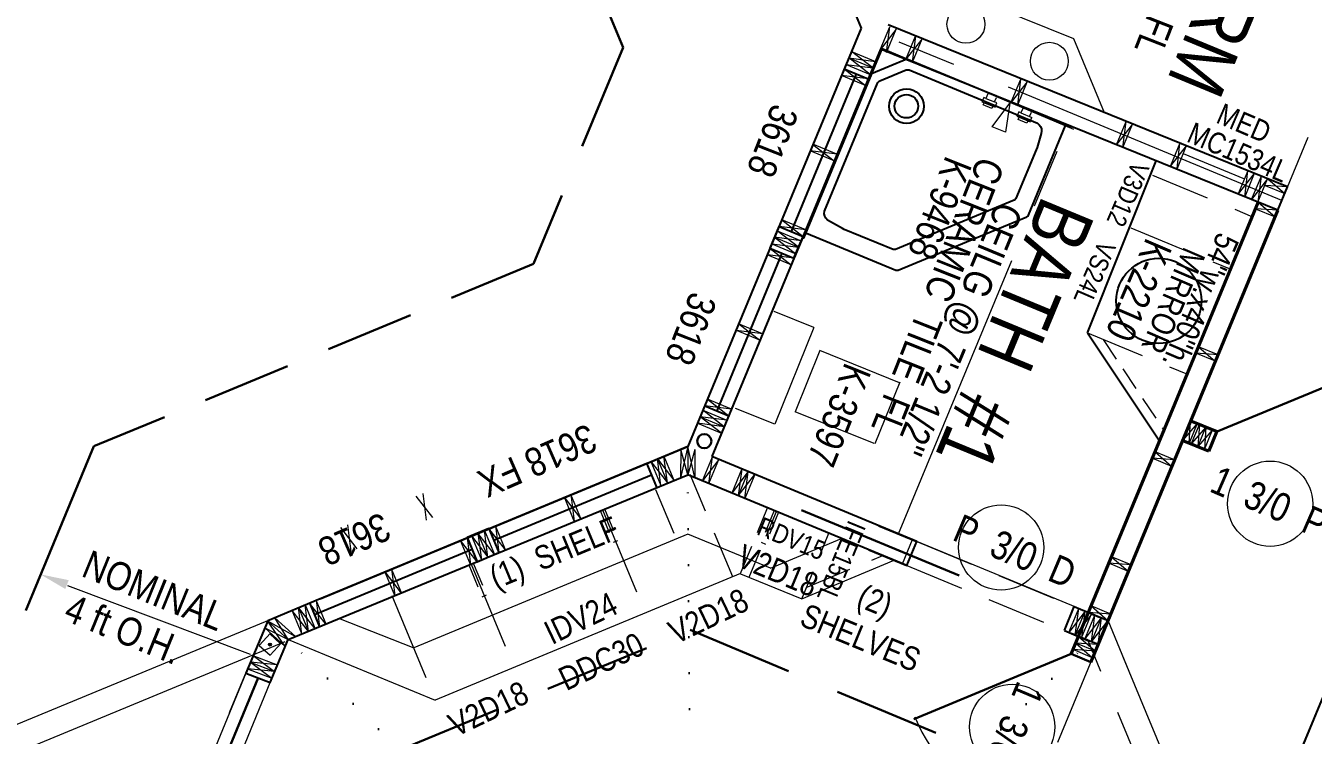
# Model space of a CAD drawing. Header units: inches. Extents: x -10188 to 9179, y -281 to 6710.
# Drawn here: x 2941.2 to 3212.9, y 2662.8 to 2812.6 of the extents above; entities that cross this region are included whole.
import ezdxf

# ---------------------------------------------------------------- set-up
doc = ezdxf.new("R2010")
doc.units = ezdxf.units.IN
doc.header["$MEASUREMENT"] = 0
for name, pattern in [('ACAD_ISO07W100', [3, 0, -3]), ('CENTER', [2, 1.25, -0.25, 0.25, -0.25]), ('HIDDEN', [0.375, 0.25, -0.125])]:
    doc.linetypes.add(name, pattern=pattern)
for name, color, linetype in [('ASHADE', 7, 'Continuous'), ('CABINETS', 30, 'HIDDEN'), ('CABTOPS', 30, 'Continuous'), ('MILLWORK TEXT', 7, 'Continuous'), ('TEXT', 250, 'Continuous'), ('WALLS', 5, 'Continuous')]:
    doc.layers.add(name, color=color, linetype=linetype)
for name, color, linetype, lineweight in [('BALCONY', 7, 'Continuous', 9), ('BUILT-INS', 6, 'Continuous', 9), ('DOORS', 7, 'Continuous', 30), ('FOUNDATION', 7, 'HIDDEN', 20), ('GRID', 1, 'CENTER', 20), ('INT WALLS', 7, 'Continuous', 40), ('LITE COVE', 7, 'HIDDEN', 30), ('MILLWORK', 7, 'Continuous', 20), ('PLUMBING', 7, 'Continuous', 20), ('ROOF BEAMS', 3, 'HIDDEN', 30), ('ROOFLINE', 7, 'HIDDEN', 30), ('WALL FRAMING', 7, 'Continuous', 30), ('WINDOWS', 5, 'Continuous', 30)]:
    doc.layers.add(name, color=color, linetype=linetype, lineweight=lineweight)
doc.styles.add('ARCHENTLTD', font='technical.ttf', dxfattribs={"height": 0.1875})
doc.dimstyles.new('ARCHENTLTD', dxfattribs={"dimscale": 0.05, "dimtxt": 0.1875, "dimasz": 3, "dimexe": 9, "dimexo": 1, "dimgap": 2.5, "dimtad": 0, "dimdec": 1, "dimzin": 1, "dimdsep": 46, "dimlunit": 4, "dimtxsty": 'ARCHENTLTD', "dimblk": 'ARCHTICK', "dimcen": 6, "dimclrd": 256, "dimclre": 256, "dimclrt": 256, "dimaunit": 1, "dimadec": 0, "dimazin": 0, "dimtfac": 1, "dimtdec": 1, "dimtofl": 0, "dimtmove": 1, "dimatfit": 3, "dimldrblk": 'ARCHTICK', "dimfxl": 1, "dimfrac": 2, "dimtolj": 1, "dimtzin": 0, "dimlwd": 9, "dimlwe": 9, "dimarcsym": 0})

# ---------------------------------------------------------------- blocks, each defined once
blk = doc.blocks.new('_ArchTick')
at = {"color": 0, "linetype": 'ByBlock', "const_width": 0.15}
blk.add_lwpolyline([(-0.5, -0.5), (0.5, 0.5)], dxfattribs=at)

msp = doc.modelspace()

# ---------------------------------------------------------------- hatches: boundary and pattern name
at = {"layer": 'WALL FRAMING', "lineweight": 9, "ltscale": 150}
msp.add_hatch(color=256, dxfattribs=at).paths.add_polyline_path([(2992.7, 2681.66, 1), (2992.7, 2682.29, 1)])

# ---------------------------------------------------------------- linework, layer by layer
at = {"layer": 'ASHADE', "color": 5}
msp.add_lwpolyline([(3161.83, 2791.24), (3127.15, 2805.6), (3119.71, 2802.52), (3105.33, 2767.8), (3105.37, 2767.79), (3105.79, 2768.82, -0.276467), (3105.94, 2768.88), (3124.85, 2761.04, 0.118325), (3125.36, 2761.04), (3152.48, 2772.27, 0.118363), (3152.84, 2772.63), (3160.68, 2791.55, -0.287865), (3160.82, 2791.61), (3161.85, 2791.19), (3161.87, 2791.22), (3161.83, 2791.24)], format="xyb", dxfattribs=at)
at = {"layer": 'ASHADE', "color": 5, "elevation": 0}
msp.add_lwpolyline([(3113.56, 2769.83), (3110.38, 2771.62, -0.252191), (3109.74, 2773.46), (3120.96, 2800.55, -0.121624), (3121.44, 2801.02), (3127, 2803.32, -0.121497), (3127.67, 2803.32), (3154.75, 2792.1, -0.252199), (3155.6, 2790.36, -0.030237), (3154.49, 2786.45), (3150.19, 2776.14, -0.107764), (3149.82, 2775.79), (3124.76, 2765.41, -0.095696), (3124.25, 2765.4), (3113.93, 2769.65), (3113.56, 2769.83)], format="xyb", dxfattribs=at)
at = {"layer": 'ASHADE', "color": 5}
for centre, radius in [((3127.09, 2795.65, 0), 3.66), ((3127.06, 2795.65, 0), 2.48)]:
    msp.add_circle(centre, radius, dxfattribs=at)
at = {"layer": 'BALCONY', "color": 3, "linetype": 'ByBlock', "lineweight": 20, "ltscale": 50}
msp.add_line((2993.73, 2687.63), (2874.69, 2638.36), dxfattribs=at)
at = {"layer": 'BALCONY', "lineweight": 20, "ltscale": 50}
msp.add_line((2995.83, 2682.55), (2878.9, 2634.15), dxfattribs=at)
at = {"layer": 'BUILT-INS', "ltscale": 75}
msp.add_line((3162.39, 2809.86), (3138.99, 2819.36), dxfattribs=at)
at = {"layer": 'BUILT-INS', "linetype": 'Continuous', "lineweight": 9, "ltscale": 40}
for p, q in [((3121.92, 2807.73), (3103.43, 2763.59)), ((3121.63, 2808.02), (3162.32, 2790.82)), ((3065.2, 2703.59), (3066.12, 2703.97)), ((3096.38, 2703.59), (3097.3, 2703.21)), ((3037.49, 2692.09), (3038.41, 2692.47))]:
    msp.add_line(p, q, dxfattribs=at)
at = {"layer": 'BUILT-INS', "linetype": 'Continuous', "lineweight": 9, "ltscale": 0.25}
msp.add_line((3168.85, 2794.26), (3162.39, 2809.86), dxfattribs=at)
at = {"layer": 'BUILT-INS', "linetype": 'HIDDEN', "lineweight": 20, "ltscale": 40}
for p, q in [((3090.44, 2696.29), (3081.4, 2717.9)), ((3078.02, 2705.4), (3074.01, 2714.98)), ((3105.9, 2694.01), (3122.07, 2700.78))]:
    msp.add_line(p, q, dxfattribs=at)
at = {"layer": 'BUILT-INS', "color": 6, "linetype": 'HIDDEN', "lineweight": 9, "ltscale": 20}
for p, q in [((3062.41, 2710.28), (3065.2, 2703.59)), ((3063.33, 2710.66), (3066.12, 2703.97)), ((3099.14, 2710.29), (3096.38, 2703.59)), ((3100.06, 2709.91), (3097.3, 2703.21)), ((3035.63, 2699.16), (3038.41, 2692.47)), ((3034.7, 2698.78), (3037.49, 2692.09))]:
    msp.add_line(p, q, dxfattribs=at)
at = {"layer": 'BUILT-INS', "color": 6, "linetype": 'HIDDEN', "lineweight": 9, "ltscale": 75}
for p, q in [((3062.91, 2710.4), (3071.96, 2688.61)), ((3035.17, 2698.97), (3044.25, 2677.11)), ((3018.42, 2692.37), (3027.62, 2670.21))]:
    msp.add_line(p, q, dxfattribs=at)
at = {"layer": 'BUILT-INS', "linetype": 'HIDDEN', "lineweight": 9, "ltscale": 25}
for p, q in [((3092.04, 2696.99), (3097.77, 2710.86)), ((3093.89, 2696.23), (3099.62, 2710.1)), ((3104.98, 2691.64), (3110.71, 2705.51))]:
    msp.add_line(p, q, dxfattribs=at)
at = {"layer": 'BUILT-INS', "color": 6, "linetype": 'Continuous', "lineweight": 9, "ltscale": 5}
for p, q in [((3080.92, 2705.32), (3023.09, 2681.32)), ((3098.39, 2698.1), (3080.92, 2705.32)), ((3092.05, 2696.95), (3027.62, 2670.21))]:
    msp.add_line(p, q, dxfattribs=at)
at = {"layer": 'BUILT-INS', "linetype": 'Continuous', "lineweight": 20, "ltscale": 0.75}
for p, q in [((3098.39, 2698.1), (3113.38, 2704.38)), ((3104.98, 2691.64), (3124.46, 2699.81)), ((3092.01, 2696.93), (3104.98, 2691.64))]:
    msp.add_line(p, q, dxfattribs=at)
at = {"layer": 'BUILT-INS', "color": 6, "linetype": 'Continuous', "lineweight": 9, "ltscale": 75}
for p, q in [((3007.21, 2687.56), (3023.09, 2681.32)), ((2996.55, 2683.06), (3027.62, 2670.21))]:
    msp.add_line(p, q, dxfattribs=at)
at = {"layer": 'BUILT-INS', "ltscale": 50}
for centre in [(3139.63, 2812.95), (3157.24, 2805.15)]:
    msp.add_circle(centre, 4, dxfattribs=at)
at = {"layer": 'CABINETS', "lineweight": 9, "ltscale": 50}
for p, q in [((3179.04, 2781.06), (3200.15, 2772.32)), ((3192.48, 2754.03), (3201.33, 2775.4)), ((3174.45, 2769.97), (3195.56, 2761.24)), ((3165.27, 2747.8), (3186.39, 2739.06))]:
    msp.add_line(p, q, dxfattribs=at)
at = {"layer": 'CABTOPS', "color": 7, "linetype": 'HIDDEN', "lineweight": 20, "ltscale": 20}
msp.add_line((3168.58, 2746.43), (3181.28, 2727.43), dxfattribs=at)
at = {"layer": 'DOORS', "ltscale": 75}
msp.add_line((3192.67, 2726.94), (3225.93, 2740.71), dxfattribs=at)
at = {"layer": 'DOORS', "linetype": 'Continuous', "lineweight": 30, "ltscale": 150}
msp.add_line((3138.18, 2696.58), (3104.92, 2710.35), dxfattribs=at)
at = {"layer": 'DOORS', "ltscale": 50}
msp.add_line((3161.88, 2680.03), (3128.62, 2666.25), dxfattribs=at)
at = {"layer": 'DOORS', "color": 7, "linetype": 'Continuous', "lineweight": 20, "ltscale": 7.5}
for centre in [(3203.85, 2711.72), (3147.07, 2702.47), (3149.4, 2664.59)]:
    msp.add_circle(centre, 9, dxfattribs=at)
at = {"layer": 'DOORS', "lineweight": 9, "ltscale": 75}
msp.add_arc((3162.07, 2680.49), 36, 202.5006, 247.5042, dxfattribs=at)
at = {"layer": 'FOUNDATION', "color": 7, "linetype": 'Continuous', "lineweight": 9, "ltscale": 25}
msp.add_solid([(2949.51, 2693.71), (2944.27, 2696.8), (2950.23, 2695.58)], dxfattribs=at)
at = {"layer": 'GRID', "ltscale": 50}
for p, q in [((3117.5, 2812.17), (3047.39, 2981.54)), ((3187.99, 2731.4), (3253.66, 2890.08)), ((3080.92, 2723.77), (3117.5, 2812.16)), ((3206.35, 2775.74), (3117.64, 2812.47)), ((3125.43, 2705.34), (3162.15, 2794.04)), ((3080.92, 2723.77), (2992.23, 2687.01)), ((3169.63, 2687.04), (3080.92, 2723.77)), ((2955.52, 2598.3), (2992.23, 2687.01)), ((3044.28, 2384.21), (3169.63, 2687.04)), ((3117.91, 2436.23), (3221.66, 2686.81)), ((3206.38, 2598.37), (3169.63, 2687.04))]:
    msp.add_line(p, q, dxfattribs=at)
at = {"layer": 'INT WALLS', "ltscale": 50}
for p, q in [((3181.53, 2727.56), (3201.33, 2775.4)), ((3161.86, 2680.03), (3181.53, 2727.56))]:
    msp.add_line(p, q, dxfattribs=at)
at = {"layer": 'INT WALLS', "ltscale": 75}
for p, q in [((3185.69, 2725.84), (3205.49, 2773.69)), ((3192.6, 2726.95), (3190.88, 2722.8)), ((3166, 2678.27), (3185.69, 2725.84))]:
    msp.add_line(p, q, dxfattribs=at)
at = {"layer": 'INT WALLS', "color": 7, "ltscale": 50}
for p, q in [((3187.06, 2729.25), (3192.6, 2726.95)), ((3185.34, 2725.09), (3190.88, 2722.8))]:
    msp.add_line(p, q, dxfattribs=at)
at = {"layer": 'LITE COVE', "color": 7, "linetype": 'ACAD_ISO07W100', "lineweight": 30, "ltscale": 2.5}
for p, q in [((3081.58, 2622.77), (3080.91, 2717.82)), ((3064.15, 2615.86), (2996.55, 2683.06)), ((3098.48, 2615.79), (3165.73, 2682.7))]:
    msp.add_line(p, q, dxfattribs=at)
at = {"layer": 'MILLWORK', "color": 7, "linetype": 'Continuous', "lineweight": -3, "ltscale": 5}
msp.add_line((3165.27, 2747.8), (3179.82, 2784.12), dxfattribs=at)
at = {"layer": 'MILLWORK', "lineweight": 9, "ltscale": 50}
msp.add_line((3185.49, 2785.69), (3198.42, 2780.32), dxfattribs=at)
at = {"layer": 'MILLWORK', "color": 7, "lineweight": -3, "ltscale": 10}
msp.add_line((3165.27, 2747.8), (3180.36, 2725.22), dxfattribs=at)
at = {"layer": 'PLUMBING', "color": 5}
for p, q in [((3143.38, 2797.51, -1), (3143, 2796.58, -1)), ((3143.84, 2797.31, -1), (3143.38, 2797.51, -1)), ((3144.22, 2798.24, -1), (3143.84, 2797.31, -1)), ((3143.84, 2797.31, -1), (3145.69, 2796.55, -1)), ((3145.69, 2796.55, -1), (3146.07, 2797.47, -1)), ((3143, 2796.58, -1), (3145.77, 2795.43, -1)), ((3143.27, 2795.93, -1), (3143.46, 2796.39, -1)), ((3145.12, 2795.16, -1), (3143.27, 2795.93, -1)), ((3145.31, 2795.63, -1), (3145.12, 2795.16, -1)), ((3145.18, 2791.33, -1), (3148.87, 2796.3, -1)), ((3146.15, 2796.36, -1), (3145.69, 2796.55, -1)), ((3145.77, 2795.43, -1), (3146.15, 2796.36, -1)), ((3148.87, 2796.3, -1), (3147.96, 2790.18, -1)), ((3150.77, 2794.44, -1), (3150.39, 2793.52, -1)), ((3151.23, 2794.25, -1), (3150.77, 2794.44, -1)), ((3151.62, 2795.18, -1), (3151.23, 2794.25, -1)), ((3151.23, 2794.25, -1), (3153.54, 2793.3, -1)), ((3153.08, 2793.49, -1), (3153.46, 2794.41, -1)), ((3147.96, 2790.18, -1), (3145.18, 2791.33, -1)), ((3150.39, 2793.52, -1), (3153.16, 2792.37, -1)), ((3150.66, 2792.87, -1), (3150.85, 2793.33, -1)), ((3152.51, 2792.1, -1), (3150.66, 2792.87, -1)), ((3152.7, 2792.56, -1), (3152.51, 2792.1, -1)), ((3153.16, 2792.37, -1), (3153.54, 2793.3, -1))]:
    msp.add_line(p, q, dxfattribs=at)
at = {"layer": 'PLUMBING', "color": 5, "ltscale": 75}
for p, q in [((3107.54, 2748.92, -1), (3099.13, 2752.28, -1)), ((3107.54, 2748.92, -1), (3099.27, 2728.54, -1)), ((3108.82, 2744.1, -1), (3103.56, 2731.13, -1)), ((3125.59, 2737.23, -1), (3108.82, 2744.1, -1)), ((3125.65, 2737.37, -1), (3120.38, 2724.39, -1)), ((3099.27, 2728.54, -1), (3090.96, 2731.86, -1)), ((3120.27, 2724.45, -1), (3103.56, 2731.13, -1))]:
    msp.add_line(p, q, dxfattribs=at)
at = {"layer": 'PLUMBING', "color": 5, "linetype": 'Continuous', "lineweight": 25, "ltscale": 1.5}
msp.add_circle((3180.36, 2754.54, -178358.1), 9, dxfattribs=at)
at = {"layer": 'PLUMBING', "color": 5, "lineweight": 30, "ltscale": 75}
msp.add_circle((3084.39, 2724.93), 1.5, dxfattribs=at)
at = {"layer": 'ROOF BEAMS', "lineweight": 20, "ltscale": 50}
for p, q in [((3033.47, 2704.22), (3066.73, 2718)), ((3129.25, 2703.77), (3164.16, 2689.31)), ((3127.14, 2698.69), (3162.06, 2684.23))]:
    msp.add_line(p, q, dxfattribs=at)
at = {"layer": 'ROOF BEAMS', "lineweight": 20, "ltscale": 75}
for p, q in [((3206.38, 2598.37), (3169.63, 2687.04)), ((3200.45, 2598.32), (3165.42, 2682.83))]:
    msp.add_line(p, q, dxfattribs=at)
at = {"layer": 'ROOFLINE', "linetype": 'HIDDEN', "ltscale": 150}
for p, q in [((2995.44, 2981.56), (3067.24, 2808.02)), ((2955.53, 2723.85), (2903.72, 2598.67))]:
    msp.add_line(p, q, dxfattribs=at)
at = {"layer": 'ROOFLINE', "linetype": 'HIDDEN', "ltscale": 90}
msp.add_line((3067.24, 2808.02), (3048.36, 2762.34), dxfattribs=at)
at = {"layer": 'ROOFLINE', "linetype": 'HIDDEN', "ltscale": 75}
msp.add_line((3048.36, 2762.34), (2955.53, 2723.85), dxfattribs=at)
at = {"layer": 'ROOFLINE', "ltscale": 90}
for p, q in [((3020.18, 2659.77), (3081.42, 2685.06)), ((3081.42, 2685.06), (3138.96, 2660.93))]:
    msp.add_line(p, q, dxfattribs=at)
at = {"layer": 'WALL FRAMING', "lineweight": 9, "ltscale": 150}
for p, q in [((3124.92, 2811.91), (3121.5, 2807.58)), ((3122.89, 2807), (3123.58, 2812.45)), ((3128.34, 2804.99), (3129.03, 2810.44)), ((3130.37, 2809.89), (3126.95, 2805.56)), ((3114.89, 2805.85), (3114.32, 2804.46)), ((3119.4, 2802.36), (3114.89, 2805.85)), ((3114.89, 2805.85), (3120.54, 2805.13)), ((3119.97, 2803.75), (3115.46, 2807.24)), ((3114.32, 2804.46), (3119.97, 2803.75)), ((3152.59, 2800.83), (3149.17, 2796.49)), ((3150.56, 2795.92), (3151.25, 2801.37)), ((3174.82, 2791.87), (3171.4, 2787.54)), ((3172.78, 2786.96), (3173.47, 2792.42)), ((3201.33, 2775.38), (3202.02, 2780.85)), ((3203.32, 2780.32), (3199.94, 2775.96)), ((3104.86, 2767.25), (3099.21, 2767.97)), ((3099.21, 2767.97), (3103.72, 2764.48)), ((3104.29, 2765.86), (3099.78, 2769.35)), ((3098.64, 2766.58), (3104.29, 2765.86)), ((3192.87, 2743.17), (3188.15, 2743.5)), ((3188.73, 2744.88), (3192.29, 2741.78)), ((3089.18, 2729.37), (3083.53, 2730.08)), ((3088.04, 2726.59), (3083.53, 2730.08)), ((3088.61, 2727.98), (3084.1, 2731.47)), ((3186.72, 2724.51), (3187.06, 2729.25)), ((3088.61, 2727.98), (3082.96, 2728.7)), ((3188.45, 2728.68), (3185.34, 2725.08)), ((3190.29, 2727.91), (3187.19, 2724.34)), ((3188.91, 2728.48), (3188.58, 2723.77)), ((3191.68, 2727.34), (3188.58, 2723.77)), ((3190.29, 2727.91), (3189.97, 2723.19)), ((3080.92, 2723.77), (3079.41, 2717.2)), ((3082.41, 2717.2), (3080.92, 2723.77)), ((3074.5, 2721.22), (3073.11, 2720.64)), ((3080.91, 2717.82), (3079.42, 2723.15)), ((3082.42, 2723.15), (3080.91, 2717.82)), ((3087.48, 2721.05), (3084, 2716.55)), ((3085.38, 2715.98), (3086.1, 2721.63)), ((3183.69, 2720.99), (3178.97, 2721.32)), ((3179.55, 2722.71), (3183.11, 2719.61)), ((3093.67, 2718.49), (3090.18, 2713.96)), ((3092.29, 2719.06), (3091.56, 2713.39)), ((3091.56, 2713.39), (3095.06, 2717.92)), ((3092.95, 2712.82), (3093.67, 2718.49)), ((3035.24, 2704.94), (3038.73, 2700.44)), ((3040.12, 2701.01), (3036.62, 2705.52)), ((3036.62, 2705.52), (3037.34, 2699.86)), ((3038.73, 2700.44), (3038.01, 2706.09)), ((3174.51, 2698.82), (3169.8, 2699.15)), ((3170.37, 2700.53), (3173.93, 2697.43)), ((3000.85, 2684.74), (2997.36, 2689.24)), ((3002.24, 2685.31), (2998.75, 2689.82)), ((2999.47, 2684.16), (2998.75, 2689.82)), ((3000.85, 2684.74), (3000.13, 2690.39)), ((3164.82, 2689.04), (3161.33, 2684.54)), ((3162.72, 2683.97), (3163.43, 2689.61)), ((3166.21, 2688.47), (3162.72, 2683.98)), ((3164.1, 2683.4), (3164.82, 2689.05)), ((3170.2, 2688.42), (3165.49, 2688.75)), ((3166.06, 2690.13), (3169.62, 2687.04)), ((3166.14, 2682.54), (3166.85, 2688.19)), ((2991.61, 2685.49), (2996.55, 2683.06)), ((2995.92, 2681.54), (2992.21, 2687.02)), ((2992.21, 2687.02), (2998.07, 2683.68)), ((2996.55, 2683.06), (2993.73, 2687.63)), ((3164.76, 2683.12), (3168.24, 2687.61)), ((3166.14, 2682.54), (3169.63, 2687.04)), ((3167.53, 2681.97), (3168.24, 2687.61)), ((3163.39, 2683.68), (3166.95, 2680.58)), ((3166.95, 2680.58), (3162.24, 2680.91)), ((3167.53, 2681.97), (3162.82, 2682.3)), ((3162.82, 2682.3), (3166.38, 2679.2)), ((3166.95, 2680.58), (3167.53, 2681.97)), ((2988.03, 2676.85), (2988.6, 2678.24)), ((2994.22, 2677.69), (2988.57, 2678.25)), ((2988.6, 2678.24), (2993.14, 2674.89)), ((2989.14, 2679.64), (2993.68, 2676.29)), ((2993.68, 2676.29), (2988.03, 2676.85))]:
    msp.add_line(p, q, dxfattribs=at)
at = {"layer": 'WALL FRAMING', "color": 7, "lineweight": 20, "ltscale": 75}
for p, q in [((3121.54, 2807.54), (3123.58, 2812.45)), ((3122.89, 2807), (3124.92, 2811.91)), ((3126.95, 2805.55), (3128.98, 2810.46)), ((3128.34, 2804.98), (3130.37, 2809.89)), ((3149.17, 2796.48), (3151.2, 2801.39)), ((3150.56, 2795.92), (3152.59, 2800.83)), ((3171.44, 2787.51), (3173.47, 2792.42)), ((3172.78, 2786.96), (3174.82, 2791.87)), ((3199.94, 2775.94), (3202.02, 2780.85)), ((3201.24, 2775.42), (3203.32, 2780.33)), ((3084, 2716.54), (3086.1, 2721.62)), ((3085.38, 2715.98), (3087.48, 2721.05)), ((3161.33, 2684.53), (3163.43, 2689.6)), ((3162.72, 2683.96), (3164.82, 2689.04)), ((3164.06, 2683.41), (3166.16, 2688.48)), ((3164.76, 2683.12), (3166.85, 2688.19)), ((3166.14, 2682.54), (3168.24, 2687.61))]:
    msp.add_line(p, q, dxfattribs=at)
at = {"layer": 'WALL FRAMING', "lineweight": 20, "ltscale": 75}
for p, q in [((3114.89, 2805.85), (3119.97, 2803.75)), ((3115.46, 2807.24), (3120.54, 2805.13)), ((3114.32, 2804.46), (3119.4, 2802.36)), ((3099.21, 2767.97), (3104.29, 2765.86)), ((3099.78, 2769.35), (3104.86, 2767.25)), ((3098.64, 2766.58), (3103.72, 2764.48)), ((3192.29, 2741.79), (3188.15, 2743.5)), ((3192.86, 2743.17), (3188.73, 2744.88)), ((3083.53, 2730.08), (3088.61, 2727.98)), ((3084.1, 2731.47), (3089.18, 2729.37)), ((3082.96, 2728.7), (3088.04, 2726.59)), ((3188.45, 2728.68), (3186.72, 2724.51)), ((3187.19, 2724.32), (3188.91, 2728.48)), ((3188.58, 2723.75), (3190.29, 2727.91)), ((3189.96, 2723.18), (3191.68, 2727.34)), ((3073.11, 2720.64), (3075.22, 2715.56)), ((3074.5, 2721.22), (3076.6, 2716.14)), ((3075.88, 2721.79), (3077.99, 2716.71)), ((3183.11, 2719.61), (3178.97, 2721.32)), ((3183.69, 2720.99), (3179.55, 2722.71)), ((3035.24, 2704.94), (3037.34, 2699.86)), ((3036.62, 2705.52), (3038.73, 2700.44)), ((3038.01, 2706.09), (3040.12, 2701.01)), ((3173.93, 2697.43), (3169.8, 2699.15)), ((3174.51, 2698.82), (3170.37, 2700.53)), ((2997.36, 2689.24), (2999.47, 2684.16)), ((2998.75, 2689.82), (3000.85, 2684.74)), ((3000.13, 2690.39), (3002.24, 2685.31)), ((3170.2, 2688.42), (3166.06, 2690.13)), ((3167.53, 2681.97), (3163.39, 2683.68)), ((3166.38, 2679.2), (3162.24, 2680.91)), ((3166.95, 2680.58), (3162.82, 2682.3))]:
    msp.add_line(p, q, dxfattribs=at)
at = {"layer": 'WALL FRAMING', "linetype": 'HIDDEN', "lineweight": 20, "ltscale": 25}
for p, q in [((3118.42, 2800.06), (3113.34, 2802.16)), ((3118.99, 2801.45), (3113.91, 2803.55)), ((3111.82, 2784.12), (3106.74, 2786.22)), ((3112.39, 2785.51), (3107.31, 2787.61)), ((3105.22, 2768.18), (3100.14, 2770.28)), ((3105.82, 2769.56), (3100.74, 2771.66)), ((3102.76, 2762.17), (3097.68, 2764.27)), ((3096.15, 2746.23), (3091.07, 2748.34)), ((3096.72, 2747.62), (3091.65, 2749.72)), ((3090.14, 2731.68), (3085.06, 2733.78)), ((3074.28, 2715.21), (3072.18, 2720.28)), ((3056.96, 2708.03), (3054.86, 2713.1)), ((3058.35, 2708.6), (3056.24, 2713.68)), ((3042.43, 2701.96), (3040.32, 2707.04)), ((3041.03, 2701.42), (3038.92, 2706.5)), ((3035.03, 2698.91), (3032.93, 2703.98)), ((3019.09, 2692.31), (3016.99, 2697.39)), ((3020.48, 2692.89), (3018.37, 2697.97)), ((3004.55, 2686.27), (3002.44, 2691.35))]:
    msp.add_line(p, q, dxfattribs=at)
at = {"layer": 'WALL FRAMING', "linetype": 'HIDDEN', "lineweight": 9, "ltscale": 25}
for p, q in [((3119.02, 2801.44), (3113.36, 2802.15)), ((3113.94, 2803.54), (3118.42, 2800.06)), ((3112.42, 2785.5), (3106.76, 2786.21)), ((3107.34, 2787.6), (3111.82, 2784.12)), ((3105.85, 2769.55), (3100.19, 2770.26)), ((3100.77, 2771.65), (3105.25, 2768.17)), ((3103.36, 2763.54), (3097.71, 2764.26)), ((3098.28, 2765.64), (3102.76, 2762.17)), ((3096.75, 2747.61), (3091.1, 2748.33)), ((3091.67, 2749.71), (3096.15, 2746.23)), ((3090.17, 2731.67), (3084.51, 2732.38)), ((3085.09, 2733.77), (3089.57, 2730.29)), ((3073.11, 2720.64), (3076.6, 2716.14)), ((3075.22, 2715.56), (3074.5, 2721.22)), ((3074.5, 2721.22), (3077.99, 2716.71)), ((3076.6, 2716.14), (3075.88, 2721.79)), ((3027.08, 2708.8), (3023.59, 2713.31)), ((3024.98, 2713.88), (3025.69, 2708.25)), ((3058.36, 2708.58), (3054.87, 2713.08)), ((3056.25, 2713.65), (3056.96, 2708.03)), ((3009.05, 2707.26), (3009.76, 2701.64)), ((3040.32, 2707.05), (3041.03, 2701.42)), ((3011.15, 2702.18), (3007.66, 2706.69)), ((3034.32, 2704.53), (3035.03, 2698.91)), ((3042.42, 2701.97), (3038.93, 2706.47)), ((3036.43, 2699.46), (3032.94, 2703.96)), ((3020.49, 2692.86), (3017, 2697.37)), ((3018.38, 2697.94), (3019.09, 2692.32)), ((3004.56, 2686.24), (3001.07, 2690.75)), ((3002.45, 2691.32), (3003.16, 2685.7))]:
    msp.add_line(p, q, dxfattribs=at)
at = {"layer": 'WALL FRAMING', "lineweight": 20, "ltscale": 150}
for p, q in [((3184.76, 2787.84), (3182.81, 2783.04)), ((3186.15, 2787.28), (3184.19, 2782.47)), ((3199.11, 2782.01), (3197.12, 2777.12)), ((3200.51, 2781.45), (3198.51, 2776.54)), ((3202.78, 2778.9), (3206.95, 2777.21)), ((3200.77, 2773.99), (3204.94, 2772.3)), ((3080.92, 2723.77), (3080.91, 2717.82)), ((3079.42, 2723.15), (3079.41, 2717.2)), ((3082.42, 2723.15), (3082.41, 2717.2)), ((3092.29, 2719.06), (3090.18, 2713.96)), ((3093.67, 2718.49), (3091.56, 2713.39)), ((3095.06, 2717.92), (3092.95, 2712.82)), ((2991.61, 2685.49), (2995.92, 2681.54)), ((2992.21, 2687.02), (2996.55, 2683.06)), ((2993.73, 2687.63), (2998.08, 2683.69))]:
    msp.add_line(p, q, dxfattribs=at)
at = {"layer": 'WALL FRAMING', "linetype": 'Continuous', "lineweight": 9, "ltscale": 150}
for p, q in [((3186.15, 2787.28), (3182.81, 2783.04)), ((3184.19, 2782.47), (3184.76, 2787.84)), ((3200.51, 2781.45), (3197.13, 2777.12)), ((3198.51, 2776.54), (3199.11, 2782.01)), ((3207.52, 2778.6), (3202.78, 2778.9)), ((3203.35, 2780.29), (3206.95, 2777.21)), ((3201.34, 2775.38), (3204.94, 2772.3)), ((3205.51, 2773.69), (3200.77, 2773.99))]:
    msp.add_line(p, q, dxfattribs=at)
at = {"layer": 'WALL FRAMING', "lineweight": 20, "ltscale": 50}
msp.add_line((3126.21, 2699.06), (3128.32, 2704.14), dxfattribs=at)
at = {"layer": 'WALL FRAMING', "color": 9, "linetype": 'Continuous', "lineweight": 5, "ltscale": 150}
for p, q in [((2990.41, 2681.8), (2992.81, 2684.39)), ((2992.66, 2684.23), (2994.95, 2682.11)), ((2990.41, 2681.8), (2992.73, 2679.71)), ((2992.73, 2679.71), (2995.1, 2682.27))]:
    msp.add_line(p, q, dxfattribs=at)
at = {"layer": 'WALL FRAMING', "lineweight": 9, "ltscale": 75}
for p, q in [((2988.54, 2678.26), (2993.68, 2676.29)), ((2989.08, 2679.66), (2994.22, 2677.69)), ((2988, 2676.86), (2993.14, 2674.89))]:
    msp.add_line(p, q, dxfattribs=at)
at = {"layer": 'WALL FRAMING', "color": 9, "linetype": 'Continuous', "lineweight": 5, "ltscale": 150}
msp.add_circle((2992.7, 2681.97), 0.312, dxfattribs=at)
at = {"layer": 'WALLS', "color": 4, "ltscale": 75}
for p, q in [((3096.53, 2862.76), (3117.5, 2812.16)), ((3117.5, 2812.16), (3080.91, 2723.77)), ((3207.52, 2778.6), (3123.18, 2812.83)), ((3121.62, 2807.72), (3085.99, 2721.67)), ((3205.5, 2773.71), (3121.62, 2807.72)), ((3113.93, 2803.54), (3119.01, 2801.44)), ((3205.49, 2773.69), (3207.53, 2778.61)), ((3100.16, 2770.28), (3098.25, 2765.66)), ((3100.17, 2770.28), (3105.25, 2768.17)), ((3098.25, 2765.66), (3103.33, 2763.55)), ((3084.49, 2732.39), (3089.57, 2730.29)), ((3003.33, 2691.61), (3080.92, 2723.77)), ((3080.92, 2723.77), (3066.78, 2717.91)), ((3072.19, 2720.26), (3074.29, 2715.18)), ((2996.55, 2683.06), (3080.91, 2717.82)), ((3038.93, 2706.48), (3034.31, 2704.56)), ((3034.31, 2704.56), (3036.42, 2699.48)), ((3038.93, 2706.48), (3041.04, 2701.4)), ((3127.15, 2698.69), (3129.25, 2703.77)), ((3003.33, 2691.61), (2992.23, 2687.01)), ((3001.06, 2690.78), (3003.16, 2685.7)), ((3160.41, 2684.92), (3162.51, 2690)), ((3164.16, 2689.3), (3169.63, 2687.04)), ((2992.23, 2687.01), (2987.65, 2675.93)), ((3167.53, 2681.97), (3169.63, 2687.04)), ((2987.65, 2675.93), (2992.78, 2673.96))]:
    msp.add_line(p, q, dxfattribs=at)
at = {"layer": 'WALLS', "color": 4, "ltscale": 50}
for p, q in [((3192.71, 2616.89), (3282.16, 2833.45)), ((3103.33, 2763.55), (3105.25, 2768.17)), ((3129.25, 2703.77), (3085.99, 2721.67)), ((3127.14, 2698.68), (3080.91, 2717.82)), ((3121.26, 2707.07), (3129.24, 2703.76)), ((3119.16, 2701.99), (3127.15, 2698.69)), ((3036.42, 2699.48), (3041.04, 2701.4)), ((3162.51, 2689.99), (3167.83, 2687.79)), ((2992.78, 2673.96), (2996.55, 2683.06)), ((3160.41, 2684.92), (3165.73, 2682.7)), ((3163.37, 2683.69), (3162.06, 2684.23)), ((3167.53, 2681.97), (3163.37, 2683.69))]:
    msp.add_line(p, q, dxfattribs=at)
at = {"layer": 'WALLS', "color": 4, "lineweight": 20, "ltscale": 75}
for p, q in [((3113.93, 2803.54), (3100.16, 2770.28)), ((3098.25, 2765.66), (3084.48, 2732.39)), ((3072.19, 2720.26), (3038.93, 2706.48)), ((3034.31, 2704.56), (3001.06, 2690.78)), ((3005.35, 2686.69), (3022, 2693.54)), ((2987.65, 2675.93), (2960.15, 2609.51))]:
    msp.add_line(p, q, dxfattribs=at)
at = {"layer": 'WALLS', "color": 4, "lineweight": 20, "ltscale": 50}
for p, q in [((3105.25, 2768.17), (3119.01, 2801.44)), ((3089.57, 2730.29), (3103.33, 2763.55)), ((3003.16, 2685.7), (3036.42, 2699.48)), ((2965.24, 2607.41), (2992.78, 2673.96))]:
    msp.add_line(p, q, dxfattribs=at)
at = {"layer": 'WALLS', "lineweight": 9, "ltscale": 50}
msp.add_line((3163.39, 2683.68), (3162.82, 2682.3), dxfattribs=at)
at = {"layer": 'WALLS', "lineweight": 30, "ltscale": 75}
msp.add_line((3166, 2678.27), (3161.86, 2679.99), dxfattribs=at)
at = {"layer": 'WINDOWS', "lineweight": 25, "ltscale": 75}
for p, q in [((3116.47, 2802.49), (3102.71, 2769.22)), ((3100.79, 2764.6), (3087.03, 2731.34)), ((3073.24, 2717.72), (3039.99, 2703.94)), ((3035.37, 2702.02), (3002.11, 2688.24))]:
    msp.add_line(p, q, dxfattribs=at)
at = {"layer": 'WINDOWS', "linetype": 'Continuous', "lineweight": 25, "ltscale": 25}
msp.add_line((3178.96, 2784.34), (3178.96, 2784.34), dxfattribs=at)
at = {"layer": 'WINDOWS', "ltscale": 75}
msp.add_line((2990.21, 2674.94), (2962.76, 2608.43), dxfattribs=at)

# ---------------------------------------------------------------- texts
at = {"flags": 8}
for tag, s in [('MATERIAL', 'FRP'), ('PRODUCT', 'SHOWER TRAY'), ('TRADENAME', 'MEMOIRS'), ('MODELNUMBER', 'K-9468')]:
    msp.add_attdef(tag, (3105.33, 2767.8), s, height=0.001, rotation=337.5, dxfattribs=at)
at = {"layer": 'BUILT-INS', "color": 6, "linetype": 'Continuous', "lineweight": 30, "ltscale": 1.5, "char_height": 5, "style": 'ARCHENTLTD'}
for s, insert, attachment_point, rotation in [('(1)  SHELF\\P{\\H1.999x;  }', (3064.98, 2709.19), 3, 22.5214), (' V2D18\\P\\P{\\H1.999x;  }', (3094.98, 2687.88), 5, 337.348), (' V2D18\\P\\P{\\H1.999x;  }', (3089.23, 2677.86), 5, 25.5669), ('IDV24\\P{\\H1.999x;  }', (3061.2, 2681.54), 5, 25.5669), ('DDC30\\P{\\H1.999x;  }', (3065.54, 2672.37), 5, 25.5669), (' V2D18\\P\\P{\\H1.999x;  }', (3042.79, 2658.28), 5, 25.5669)]:
    msp.add_mtext(s, dxfattribs=dict(at, insert=insert, attachment_point=attachment_point, rotation=rotation))
at = {"layer": 'BUILT-INS', "linetype": 'Continuous', "lineweight": 30, "ltscale": 1.5, "insert": (3096.76, 2709.02), "char_height": 4, "attachment_point": 1, "rotation": 337.6469, "style": 'ARCHENTLTD'}
msp.add_mtext('RDV15\\P{\\H1.999x;  }', dxfattribs=at)
at = {"layer": 'BUILT-INS', "linetype": 'Continuous', "lineweight": 9, "ltscale": 1.5, "attachment_point": 1, "style": 'ARCHENTLTD'}
for s, insert, char_height, rotation in [('IFE15BL\\P{\\H1.999x;  }', (3118.6, 2706.95), 4, 247.6469), ('      (2)\\PSHELVES\\P{\\H1.999x;  }', (3109.32, 2698.48), 5, 337.6469)]:
    msp.add_mtext(s, dxfattribs=dict(at, insert=insert, char_height=char_height, rotation=rotation))
at = {"layer": 'CABINETS', "color": 7, "linetype": 'Continuous', "lineweight": 30, "char_height": 4, "attachment_point": 1, "rotation": 246.7337, "style": 'ARCHENTLTD'}
for s, insert in [('V3D12\\P\\P  ', (3178.44, 2782.69)), ('VS24L\\P\\P  ', (3171.38, 2765.95))]:
    msp.add_mtext(s, dxfattribs=dict(at, insert=insert))
at = {"layer": 'DOORS', "color": 7, "linetype": 'Continuous', "lineweight": 30, "ltscale": 1.5, "char_height": 6, "style": 'ARCHENTLTD'}
for s, insert, attachment_point, rotation in [('1  3/0  PNL\\P\\P{\\H1.999x;  }', (3193.16, 2719.91), 1, 336.5044), ('P  3/0  D\\P{\\H1.999x;  }', (3163.46, 2699.28), 3, 337.1066), ('NOMINAL\\P4 ft O.H.\\P{\\H1.999x;  }', (2954.89, 2702.08), 1, 337.8528), ('1  3/0  PNL\\P{\\H1.999x;  }', (3142.77, 2640.56), 3, 247.1066)]:
    msp.add_mtext(s, dxfattribs=dict(at, insert=insert, attachment_point=attachment_point, rotation=rotation))
at = {"layer": 'MILLWORK TEXT', "linetype": 'Continuous', "lineweight": 30, "char_height": 4.5, "attachment_point": 9, "rotation": 336.7168, "style": 'ARCHENTLTD'}
for s, insert in [('MED \\P  ', (3199.74, 2780.86)), ('MC1534L \\P  ', (3203.52, 2772.49))]:
    msp.add_mtext(s, dxfattribs=dict(at, insert=insert))
at = {"layer": 'PLUMBING', "color": 5, "linetype": 'Continuous', "char_height": 6, "style": 'ARCHENTLTD'}
for s, insert, attachment_point, rotation in [('K-9468\\P\\P  ', (3132.82, 2762.64), 3, 248.2989), ('K-2210\\P\\P  ', (3183.27, 2765.77), 1, 246.7337), ('K-3597\\P\\P  ', (3111.55, 2719), 3, 248.2989)]:
    msp.add_mtext(s, dxfattribs=dict(at, insert=insert, attachment_point=attachment_point, rotation=rotation))
at = {"layer": 'TEXT', "linetype": 'Continuous', "char_height": 12, "width": 271, "attachment_point": 1, "rotation": 247.5, "style": 'ARCHENTLTD'}
for s, insert in [('MUD  RM', (3216.15, 2852.3)), ('BATH  #1', (3166.95, 2772.53))]:
    msp.add_mtext(s, dxfattribs=dict(at, insert=insert))
at = {"layer": 'TEXT', "color": 7, "linetype": 'Continuous', "lineweight": 30, "ltscale": 1.5, "char_height": 6, "style": 'ARCHENTLTD'}
for s, insert, attachment_point, rotation in [('MASONRY  FL\\P{\\H1.999x;  }', (3180.7, 2805.64), 3, 248.6138), ('CERAMIC  TILE  FL\\P{\\H1.999x;  }', (3147.91, 2783.16), 1, 248.3961)]:
    msp.add_mtext(s, dxfattribs=dict(at, insert=insert, attachment_point=attachment_point, rotation=rotation))
at = {"layer": 'TEXT', "color": 7, "linetype": 'Continuous', "insert": (3130.15, 2721.32), "char_height": 6, "attachment_point": 3, "rotation": 247.5, "style": 'ARCHENTLTD'}
msp.add_mtext('CEILG @ 7\'-2 1/2"\\P\\P  ', dxfattribs=at)
at = {"layer": 'WINDOWS', "color": 7, "linetype": 'Continuous', "lineweight": 30, "style": 'ARCHENTLTD'}
for s, insert, char_height, attachment_point, rotation in [('3618 \\P\\P  ', (3098.84, 2780.06), 6, 3, 248.5728), ('54"w.x40"h.\\P\\P  ', (3197.44, 2767.34), 5, 1, 246.7337), ('3618 \\P\\P  ', (3081.6, 2740.39), 6, 3, 248.5728), ('3618 FX \\P\\P  ', (3038.47, 2712.83), 6, 3, 203.5728), ('3618 \\P\\P  ', (3004.74, 2698.39), 6, 3, 203.5728)]:
    msp.add_mtext(s, dxfattribs=dict(at, insert=insert, char_height=char_height, attachment_point=attachment_point, rotation=rotation))
at = {"layer": 'WINDOWS', "color": 7, "linetype": 'Continuous', "lineweight": 9, "insert": (3190.3, 2764.21), "char_height": 5, "attachment_point": 1, "rotation": 246.7337, "style": 'ARCHENTLTD'}
msp.add_mtext('MIRROR\\P\\P  ', dxfattribs=at)

# ---------------------------------------------------------------- leaders
at = {"layer": 'FOUNDATION', "color": 7, "linetype": 'Continuous', "lineweight": 9, "ltscale": 25}
msp.add_leader([(2988.62, 2679.9), (2950.06, 2694.41)], dimstyle='ARCHENTLTD', override={"dimgap": 1, "dimtad": 0}, dxfattribs=at)

doc.saveas('drawing.dxf')
